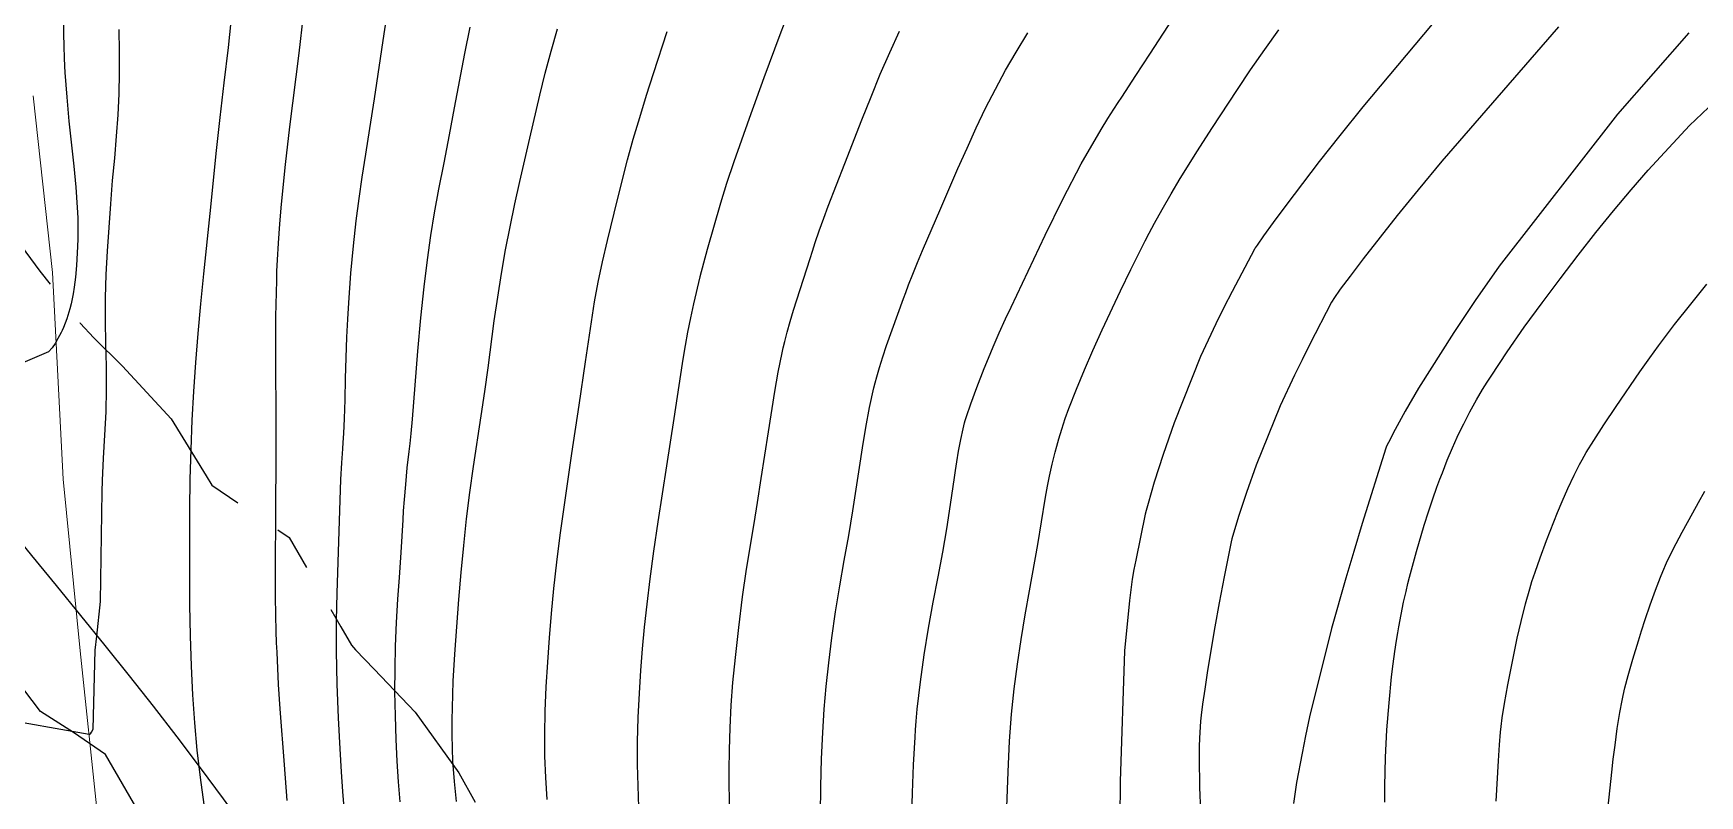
# Model space of a CAD drawing. Header units: millimetres. Extents: x 156921 to 159642, y 477538 to 479586.
# Drawn here: x 157465.52 to 157508.57, y 479331.98 to 479351.67 of the extents above; entities that cross this region are included whole.
import ezdxf

# ---------------------------------------------------------------- set-up
doc = ezdxf.new("R2010")
doc.units = ezdxf.units.MM
doc.header["$MEASUREMENT"] = 0
doc.linetypes.add('A-CENTR01', pattern=[2, 1.25, -0.25, 0.25, -0.25])
doc.linetypes.add('CONT', pattern=[2, 1, 1])
doc.layers.add('A0013115', color=16, linetype='Continuous', lineweight=0, transparency=0.6)
doc.layers.add('F0017111', color=94, linetype='Continuous', transparency=0.6)
doc.layers.add('F0017114', color=80, linetype='Continuous', transparency=0.6)
for name, color, linetype in [('V형측구', 132, 'H-DICHV00'), ('쌓기비탈면_녹지대', 140, 'Continuous'), ('용지경계', 222, 'Continuous')]:
    doc.layers.add(name, color=color, linetype=linetype)
doc.styles.get("Standard").update_dxf_attribs({"font": 'BAREUNDOTUMPRO1.TTF'})
doc.linetypes.add('H-DICHV00', pattern='A,1.1,[32,kosdic.shx,S=0.1,R=360,X=0,Y=0],-0.333333,["V",Standard,S=0.2,R=360,X=0,Y=-0.1],-0.216667', length=1.65)
doc.linetypes.add('H-DICHV01', pattern='A,0.9,[32,kosdic.shx,S=0.1,R=0,X=0,Y=0],-0.333333,["V1",Standard,S=0.2,R=360,X=0,Y=-0.1],-0.416667', length=1.65)

msp = doc.modelspace()

# ---------------------------------------------------------------- linework, layer by layer
at = {"layer": 'A0013115', "transparency": 33554521, "flags": 128}
msp.add_lwpolyline([(157465.519, 479350.056), (157466.019, 479345.496), (157466.294, 479340.158), (157466.732, 479335.723), (157467.171, 479331.551), (157468.281, 479327.194), (157471.156, 479316.613), (157472.161, 479312.095), (157472.942, 479307.749), (157473.551, 479303.513), (157473.857, 479298.15)], dxfattribs=at)
msp.add_lwpolyline([(157465.519, 479350.056), (157466.019, 479345.496), (157466.294, 479340.158), (157466.732, 479335.723), (157467.171, 479331.551), (157468.281, 479327.194), (157471.156, 479316.613), (157472.161, 479312.095), (157472.942, 479307.749), (157473.551, 479303.513), (157473.857, 479298.15)], dxfattribs=at)
at = {"layer": 'F0017111', "transparency": 33554521, "flags": 128}
for points in [[(157502.774, 479353.257), (157499.864, 479349.774), (157499.27, 479349.03), (157498.741, 479348.358), (157497.877, 479347.229), (157497.549, 479346.785), (157497.299, 479346.438), (157497.134, 479346.201), (157497.088, 479346.132), (157497.068, 479346.101), (157496.488, 479345.002), (157496.274, 479344.587), (157496.067, 479344.169), (157495.678, 479343.326), (157494.994, 479341.611), (157494.71, 479340.795), (157494.481, 479340.082), (157494.318, 479339.53), (157494.268, 479339.349), (157494.244, 479339.251), (157494.001, 479338.059), (157493.956, 479337.824), (157493.913, 479337.572), (157493.836, 479337.02), (157493.714, 479335.722), (157493.595, 479332.344), (157493.589, 479331.384)], [(157470.654, 479352.225), (157470.555, 479351.31), (157470.446, 479350.394), (157470.34, 479349.499), (157470.249, 479348.646), (157470.082, 479347.023), (157469.918, 479345.458), (157469.84, 479344.687), (157469.772, 479343.923), (157469.713, 479343.168), (157469.661, 479342.421), (157469.619, 479341.676), (157469.588, 479340.925), (157469.567, 479340.159), (157469.556, 479339.369), (157469.553, 479337.733), (157469.56, 479336.911), (157469.574, 479336.106), (157469.598, 479335.328), (157469.633, 479334.582), (157469.683, 479333.859), (157469.748, 479333.151), (157469.829, 479332.45), (157469.929, 479331.748)], [(157470.654, 479352.225), (157470.555, 479351.31), (157470.446, 479350.394), (157470.34, 479349.499), (157470.249, 479348.646), (157470.082, 479347.023), (157469.918, 479345.458), (157469.84, 479344.687), (157469.772, 479343.923), (157469.713, 479343.168), (157469.661, 479342.421), (157469.619, 479341.676), (157469.588, 479340.925), (157469.567, 479340.159), (157469.556, 479339.369), (157469.553, 479337.733), (157469.56, 479336.911), (157469.574, 479336.106), (157469.598, 479335.328), (157469.633, 479334.582), (157469.683, 479333.859), (157469.748, 479333.151), (157469.829, 479332.45), (157469.929, 479331.748)], [(157472.082, 479331.858), (157472.008, 479332.776), (157471.897, 479334.22), (157471.86, 479334.848), (157471.819, 479335.69), (157471.808, 479335.928), (157471.797, 479336.225), (157471.786, 479336.643), (157471.778, 479337.12), (157471.776, 479337.599), (157471.789, 479339.54), (157471.797, 479340.52), (157471.798, 479341.496), (157471.789, 479343.413), (157471.791, 479344.355), (157471.809, 479345.291), (157471.815, 479345.525), (157471.828, 479345.824), (157471.853, 479346.252), (157471.889, 479346.752), (157471.934, 479347.264), (157472.037, 479348.281), (157472.149, 479349.255), (157472.386, 479351.163), (157472.505, 479352.144)], [(157472.082, 479331.858), (157472.008, 479332.776), (157471.897, 479334.22), (157471.86, 479334.848), (157471.819, 479335.69), (157471.808, 479335.928), (157471.797, 479336.225), (157471.786, 479336.643), (157471.778, 479337.12), (157471.776, 479337.599), (157471.789, 479339.54), (157471.797, 479340.52), (157471.798, 479341.496), (157471.789, 479343.413), (157471.791, 479344.355), (157471.809, 479345.291), (157471.815, 479345.525), (157471.828, 479345.824), (157471.853, 479346.252), (157471.889, 479346.752), (157471.934, 479347.264), (157472.037, 479348.281), (157472.149, 479349.255), (157472.386, 479351.163), (157472.505, 479352.144)], [(157473.565, 479331.561), (157473.52, 479332.085), (157473.484, 479332.593), (157473.449, 479333.191), (157473.408, 479333.986), (157473.373, 479334.863), (157473.354, 479335.71), (157473.353, 479336.501), (157473.371, 479337.211), (157473.4, 479338.013), (157473.431, 479339.081), (157473.468, 479340.147), (157473.49, 479340.577), (157473.514, 479340.939), (157473.526, 479341.103), (157473.54, 479341.339), (157473.558, 479341.72), (157473.576, 479342.206), (157473.591, 479342.754), (157473.624, 479343.823), (157473.646, 479344.288), (157473.671, 479344.708), (157473.729, 479345.474), (157473.794, 479346.185), (157473.864, 479346.832), (157473.937, 479347.406), (157474.018, 479347.961), (157474.113, 479348.55), (157474.219, 479349.211), (157474.337, 479349.979), (157474.587, 479351.662), (157474.706, 479352.441)], [(157473.565, 479331.561), (157473.52, 479332.085), (157473.484, 479332.593), (157473.449, 479333.191), (157473.408, 479333.986), (157473.373, 479334.863), (157473.354, 479335.71), (157473.353, 479336.501), (157473.371, 479337.211), (157473.4, 479338.013), (157473.431, 479339.081), (157473.468, 479340.147), (157473.49, 479340.577), (157473.514, 479340.939), (157473.526, 479341.103), (157473.54, 479341.339), (157473.558, 479341.72), (157473.576, 479342.206), (157473.591, 479342.754), (157473.624, 479343.823), (157473.646, 479344.288), (157473.671, 479344.708), (157473.729, 479345.474), (157473.794, 479346.185), (157473.864, 479346.832), (157473.937, 479347.406), (157474.018, 479347.961), (157474.113, 479348.55), (157474.219, 479349.211), (157474.337, 479349.979), (157474.587, 479351.662), (157474.706, 479352.441)], [(157485.035, 479352.224), (157484.809, 479351.631), (157484.397, 479350.52), (157484.015, 479349.473), (157483.622, 479348.354), (157483.433, 479347.793), (157483.276, 479347.286), (157482.934, 479346.089), (157482.744, 479345.379), (157482.577, 479344.682), (157482.5, 479344.327), (157482.426, 479343.952), (157482.364, 479343.61), (157482.321, 479343.355), (157482.288, 479343.142), (157482.069, 479341.723), (157481.883, 479340.496), (157481.659, 479339.053), (157481.544, 479338.292), (157481.447, 479337.581), (157481.368, 479336.927), (157481.305, 479336.335), (157481.254, 479335.774), (157481.209, 479335.211), (157481.17, 479334.626), (157481.138, 479333.996), (157481.12, 479333.368), (157481.118, 479333.106), (157481.119, 479332.926), (157481.122, 479332.786), (157481.155, 479331.679)], [(157485.035, 479352.224), (157484.809, 479351.631), (157484.397, 479350.52), (157484.015, 479349.473), (157483.622, 479348.354), (157483.433, 479347.793), (157483.276, 479347.286), (157482.934, 479346.089), (157482.744, 479345.379), (157482.577, 479344.682), (157482.5, 479344.327), (157482.426, 479343.952), (157482.364, 479343.61), (157482.321, 479343.355), (157482.288, 479343.142), (157482.069, 479341.723), (157481.883, 479340.496), (157481.659, 479339.053), (157481.544, 479338.292), (157481.447, 479337.581), (157481.368, 479336.927), (157481.305, 479336.335), (157481.254, 479335.774), (157481.209, 479335.211), (157481.17, 479334.626), (157481.138, 479333.996), (157481.12, 479333.368), (157481.118, 479333.106), (157481.119, 479332.926), (157481.122, 479332.786), (157481.155, 479331.679)], [(157466.302, 479352.017), (157466.304, 479351.672), (157466.311, 479351.332), (157466.321, 479351.037), (157466.33, 479350.829), (157466.34, 479350.665), (157466.385, 479350.022), (157466.442, 479349.406), (157466.566, 479348.245), (157466.62, 479347.698), (157466.658, 479347.175), (157466.669, 479346.91), (157466.673, 479346.626), (157466.671, 479346.364), (157466.665, 479346.166), (157466.658, 479346), (157466.639, 479345.677), (157466.611, 479345.372), (157466.581, 479345.117), (157466.554, 479344.945), (157466.53, 479344.814), (157466.503, 479344.684), (157466.47, 479344.554), (157466.388, 479344.296), (157466.301, 479344.072), (157466.266, 479343.992), (157466.243, 479343.944), (157466.157, 479343.786), (157466.086, 479343.664), (157466.008, 479343.549), (157465.916, 479343.441), (157463.269, 479342.316)], [(157466.302, 479352.017), (157466.304, 479351.672), (157466.311, 479351.332), (157466.321, 479351.037), (157466.33, 479350.829), (157466.34, 479350.665), (157466.385, 479350.022), (157466.442, 479349.406), (157466.566, 479348.245), (157466.62, 479347.698), (157466.658, 479347.175), (157466.669, 479346.91), (157466.673, 479346.626), (157466.671, 479346.364), (157466.665, 479346.166), (157466.658, 479346), (157466.639, 479345.677), (157466.611, 479345.372), (157466.581, 479345.117), (157466.554, 479344.945), (157466.53, 479344.814), (157466.503, 479344.684), (157466.47, 479344.554), (157466.388, 479344.296), (157466.301, 479344.072), (157466.266, 479343.992), (157466.243, 479343.944), (157466.157, 479343.786), (157466.086, 479343.664), (157466.008, 479343.549), (157465.916, 479343.441), (157463.269, 479342.316)], [(157474.999, 479331.817), (157474.955, 479332.335), (157474.923, 479332.869), (157474.898, 479333.433), (157474.877, 479334.043), (157474.865, 479334.663), (157474.866, 479335.254), (157474.879, 479335.843), (157474.905, 479336.452), (157474.939, 479337.053), (157474.978, 479337.615), (157475.023, 479338.259), (157475.075, 479339.103), (157475.089, 479339.339), (157475.109, 479339.626), (157475.142, 479340.016), (157475.183, 479340.45), (157475.23, 479340.869), (157475.255, 479341.075), (157475.283, 479341.336), (157475.319, 479341.709), (157475.355, 479342.142), (157475.387, 479342.583), (157475.452, 479343.465), (157475.533, 479344.327), (157475.621, 479345.128), (157475.707, 479345.826), (157475.795, 479346.452), (157475.889, 479347.039), (157475.998, 479347.646), (157476.133, 479348.332), (157476.275, 479349.05), (157476.406, 479349.749), (157476.669, 479351.154), (157476.805, 479351.829)], [(157474.999, 479331.817), (157474.955, 479332.335), (157474.923, 479332.869), (157474.898, 479333.433), (157474.877, 479334.043), (157474.865, 479334.663), (157474.866, 479335.254), (157474.879, 479335.843), (157474.905, 479336.452), (157474.939, 479337.053), (157474.978, 479337.615), (157475.023, 479338.259), (157475.075, 479339.103), (157475.089, 479339.339), (157475.109, 479339.626), (157475.142, 479340.016), (157475.183, 479340.45), (157475.23, 479340.869), (157475.255, 479341.075), (157475.283, 479341.336), (157475.319, 479341.709), (157475.355, 479342.142), (157475.387, 479342.583), (157475.452, 479343.465), (157475.533, 479344.327), (157475.621, 479345.128), (157475.707, 479345.826), (157475.795, 479346.452), (157475.889, 479347.039), (157475.998, 479347.646), (157476.133, 479348.332), (157476.275, 479349.05), (157476.406, 479349.749), (157476.669, 479351.154), (157476.805, 479351.829)], [(157478.795, 479331.883), (157478.76, 479332.45), (157478.739, 479332.998), (157478.734, 479333.558), (157478.747, 479334.164), (157478.775, 479334.794), (157478.812, 479335.425), (157478.859, 479336.058), (157478.912, 479336.689), (157478.973, 479337.335), (157479.046, 479338.009), (157479.132, 479338.708), (157479.232, 479339.429), (157479.438, 479340.817), (157479.626, 479342.067), (157479.786, 479343.19), (157479.938, 479344.223), (157480.022, 479344.733), (157480.117, 479345.247), (157480.226, 479345.773), (157480.352, 479346.32), (157480.614, 479347.38), (157480.876, 479348.402), (157481.021, 479348.936), (157481.187, 479349.5), (157481.363, 479350.072), (157481.54, 479350.632), (157481.9, 479351.719)], [(157478.795, 479331.883), (157478.76, 479332.45), (157478.739, 479332.998), (157478.734, 479333.558), (157478.747, 479334.164), (157478.775, 479334.794), (157478.812, 479335.425), (157478.859, 479336.058), (157478.912, 479336.689), (157478.973, 479337.335), (157479.046, 479338.009), (157479.132, 479338.708), (157479.232, 479339.429), (157479.438, 479340.817), (157479.626, 479342.067), (157479.786, 479343.19), (157479.938, 479344.223), (157480.022, 479344.733), (157480.117, 479345.247), (157480.226, 479345.773), (157480.352, 479346.32), (157480.614, 479347.38), (157480.876, 479348.402), (157481.021, 479348.936), (157481.187, 479349.5), (157481.363, 479350.072), (157481.54, 479350.632), (157481.9, 479351.719)], [(157483.511, 479331.526), (157483.502, 479332.627), (157483.503, 479333.167), (157483.521, 479333.734), (157483.553, 479334.317), (157483.597, 479334.903), (157483.659, 479335.552), (157483.745, 479336.325), (157483.846, 479337.118), (157483.949, 479337.831), (157484.142, 479339.01), (157484.231, 479339.555), (157484.328, 479340.176), (157484.512, 479341.378), (157484.676, 479342.417), (157484.763, 479342.916), (157484.866, 479343.423), (157484.894, 479343.55), (157484.933, 479343.714), (157484.996, 479343.952), (157485.076, 479344.231), (157485.164, 479344.519), (157485.588, 479345.857), (157485.647, 479346.046), (157485.72, 479346.271), (157485.823, 479346.571), (157485.941, 479346.899), (157486.057, 479347.207), (157486.49, 479348.314), (157486.929, 479349.435), (157487.167, 479350.037), (157487.403, 479350.619), (157487.645, 479351.182), (157487.901, 479351.727)], [(157485.857, 479331.495), (157485.867, 479332.213), (157485.887, 479332.929), (157485.916, 479333.608), (157485.955, 479334.214), (157486.006, 479334.799), (157486.071, 479335.414), (157486.151, 479336.058), (157486.249, 479336.726), (157486.359, 479337.399), (157486.473, 479338.058), (157486.586, 479338.703), (157486.691, 479339.334), (157486.865, 479340.46), (157486.942, 479340.968), (157487.029, 479341.487), (157487.126, 479342.007), (157487.238, 479342.515), (157487.268, 479342.641), (157487.311, 479342.803), (157487.38, 479343.039), (157487.467, 479343.317), (157487.565, 479343.605), (157488.001, 479344.823), (157488.059, 479344.981), (157488.132, 479345.177), (157488.239, 479345.449), (157488.364, 479345.757), (157488.493, 479346.061), (157488.966, 479347.155), (157489.409, 479348.179), (157489.643, 479348.71), (157489.879, 479349.23), (157490.122, 479349.739), (157490.376, 479350.235), (157490.64, 479350.719), (157490.911, 479351.19), (157491.213, 479351.688)], [(157485.857, 479331.495), (157485.867, 479332.213), (157485.887, 479332.929), (157485.916, 479333.608), (157485.955, 479334.214), (157486.006, 479334.799), (157486.071, 479335.414), (157486.151, 479336.058), (157486.249, 479336.726), (157486.359, 479337.399), (157486.473, 479338.058), (157486.586, 479338.703), (157486.691, 479339.334), (157486.865, 479340.46), (157486.942, 479340.968), (157487.029, 479341.487), (157487.126, 479342.007), (157487.238, 479342.515), (157487.268, 479342.641), (157487.311, 479342.803), (157487.38, 479343.039), (157487.467, 479343.317), (157487.565, 479343.605), (157488.001, 479344.823), (157488.059, 479344.981), (157488.132, 479345.177), (157488.239, 479345.449), (157488.364, 479345.757), (157488.493, 479346.061), (157488.966, 479347.155), (157489.409, 479348.179), (157489.643, 479348.71), (157489.879, 479349.23), (157490.122, 479349.739), (157490.376, 479350.235), (157490.64, 479350.719), (157490.911, 479351.19), (157491.213, 479351.688)], [(157490.67, 479331.682), (157490.702, 479332.598), (157490.742, 479333.385), (157490.793, 479334.085), (157490.861, 479334.74), (157490.943, 479335.375), (157491.04, 479336.015), (157491.146, 479336.65), (157491.257, 479337.27), (157491.47, 479338.466), (157491.661, 479339.639), (157491.685, 479339.786), (157491.718, 479339.973), (157491.772, 479340.237), (157491.84, 479340.542), (157491.918, 479340.852), (157491.959, 479341.008), (157492.012, 479341.195), (157492.089, 479341.446), (157492.18, 479341.721), (157492.275, 479341.98), (157492.472, 479342.482), (157492.675, 479342.978), (157492.893, 479343.483), (157493.134, 479344.012), (157493.605, 479345.02), (157493.875, 479345.576), (157494.246, 479346.31), (157494.351, 479346.515), (157494.487, 479346.77), (157494.682, 479347.124), (157494.912, 479347.524), (157495.149, 479347.921), (157495.593, 479348.639), (157495.964, 479349.216), (157496.627, 479350.221), (157496.969, 479350.729), (157497.334, 479351.255), (157497.7, 479351.768)], [(157490.67, 479331.682), (157490.702, 479332.598), (157490.742, 479333.385), (157490.793, 479334.085), (157490.861, 479334.74), (157490.943, 479335.375), (157491.04, 479336.015), (157491.146, 479336.65), (157491.257, 479337.27), (157491.47, 479338.466), (157491.661, 479339.639), (157491.685, 479339.786), (157491.718, 479339.973), (157491.772, 479340.237), (157491.84, 479340.542), (157491.918, 479340.852), (157491.959, 479341.008), (157492.012, 479341.195), (157492.089, 479341.446), (157492.18, 479341.721), (157492.275, 479341.98), (157492.472, 479342.482), (157492.675, 479342.978), (157492.893, 479343.483), (157493.134, 479344.012), (157493.605, 479345.02), (157493.875, 479345.576), (157494.246, 479346.31), (157494.351, 479346.515), (157494.487, 479346.77), (157494.682, 479347.124), (157494.912, 479347.524), (157495.149, 479347.921), (157495.593, 479348.639), (157495.964, 479349.216), (157496.627, 479350.221), (157496.969, 479350.729), (157497.334, 479351.255), (157497.7, 479351.768)], [(157504.92, 479351.843), (157501.909, 479348.374), (157501.299, 479347.634), (157500.757, 479346.966), (157499.874, 479345.845), (157499.54, 479345.404), (157499.286, 479345.06), (157499.12, 479344.826), (157499.074, 479344.757), (157499.054, 479344.726), (157498.5, 479343.645), (157498.296, 479343.241), (157498.1, 479342.839), (157497.736, 479342.049), (157497.112, 479340.515), (157496.861, 479339.814), (157496.663, 479339.215), (157496.525, 479338.761), (157496.484, 479338.615), (157496.464, 479338.537), (157496.285, 479337.633), (157496.156, 479336.964), (157496.041, 479336.338), (157495.853, 479335.211), (157495.782, 479334.732), (157495.728, 479334.34), (157495.692, 479334.056), (157495.676, 479333.902), (157495.647, 479333.46), (157495.639, 479333.248), (157495.636, 479332.965), (157495.649, 479332.186), (157495.749, 479329.778)], [(157508.292, 479351.69), (157506.444, 479349.582), (157503.391, 479345.662), (157502.768, 479344.767), (157502.214, 479343.942), (157501.308, 479342.504), (157500.963, 479341.914), (157500.701, 479341.44), (157500.528, 479341.106), (157500.48, 479341.005), (157500.459, 479340.956), (157499.853, 479339.01), (157499.633, 479338.291), (157499.426, 479337.599), (157499.057, 479336.297), (157498.492, 479334.015), (157498.387, 479333.521), (157498.296, 479333.074), (157498.158, 479332.316), (157498.109, 479332.015), (157498.075, 479331.778)], [(157503.316, 479331.836), (157503.368, 479332.88), (157503.396, 479333.288), (157503.424, 479333.62), (157503.439, 479333.768), (157503.469, 479333.989), (157503.528, 479334.36), (157503.614, 479334.844), (157503.722, 479335.403), (157503.782, 479335.701), (157503.855, 479336.045), (157503.956, 479336.48), (157504.07, 479336.932), (157504.181, 479337.326), (157504.236, 479337.509), (157504.316, 479337.754), (157504.445, 479338.122), (157504.611, 479338.57), (157504.8, 479339.05), (157504.9, 479339.298), (157505.016, 479339.577), (157505.166, 479339.917), (157505.323, 479340.257), (157505.464, 479340.535), (157505.531, 479340.658), (157505.639, 479340.844), (157505.833, 479341.155), (157506.095, 479341.562), (157506.408, 479342.034), (157507.021, 479342.929), (157507.279, 479343.292), (157507.504, 479343.599), (157507.921, 479344.148), (157508.338, 479344.679), (157508.751, 479345.189)], [(157506.181, 479331.455), (157506.301, 479332.588), (157506.338, 479332.92), (157506.383, 479333.285), (157506.441, 479333.715), (157506.504, 479334.127), (157506.563, 479334.438), (157506.591, 479334.568), (157506.639, 479334.763), (157506.726, 479335.085), (157506.845, 479335.503), (157506.99, 479335.983), (157507.068, 479336.239), (157507.162, 479336.534), (157507.288, 479336.905), (157507.425, 479337.288), (157507.554, 479337.62), (157507.616, 479337.773), (157507.715, 479337.993), (157507.888, 479338.343), (157508.118, 479338.787), (157508.389, 479339.287), (157508.536, 479339.55), (157508.704, 479339.845)]]:
    msp.add_lwpolyline(points, dxfattribs=at)
at = {"layer": 'F0017114', "transparency": 33554521, "flags": 128}
for points in [[(157488.191, 479330.599), (157488.236, 479332.052), (157488.264, 479332.771), (157488.303, 479333.494), (157488.314, 479333.676), (157488.331, 479333.901), (157488.359, 479334.214), (157488.396, 479334.57), (157488.438, 479334.923), (157488.534, 479335.621), (157488.645, 479336.305), (157488.766, 479336.976), (157488.893, 479337.633), (157489.015, 479338.267), (157489.118, 479338.872), (157489.215, 479339.499), (157489.316, 479340.198), (157489.342, 479340.382), (157489.376, 479340.599), (157489.424, 479340.88), (157489.481, 479341.18), (157489.541, 479341.453), (157489.578, 479341.615), (157489.594, 479341.671), (157489.628, 479341.777), (157489.738, 479342.103), (157489.893, 479342.527), (157490.087, 479343.017), (157490.194, 479343.279), (157490.317, 479343.574), (157490.473, 479343.936), (157490.636, 479344.3), (157490.78, 479344.599), (157491.22, 479345.53), (157491.661, 479346.461), (157492.115, 479347.386), (157492.594, 479348.298), (157493.109, 479349.19), (157493.28, 479349.469), (157493.433, 479349.714), (157493.546, 479349.888), (157493.638, 479350.027), (157494.005, 479350.581), (157494.364, 479351.134), (157495.071, 479352.22)], [(157464.524, 479333.995), (157466.965, 479333.571), (157466.98, 479333.571), (157466.996, 479333.576), (157467.026, 479333.617), (157467.067, 479333.698), (157467.122, 479335.735), (157467.165, 479336.097), (157467.258, 479336.999), (157467.303, 479339.836), (157467.31, 479340.119), (157467.336, 479340.699), (157467.371, 479341.293), (157467.402, 479341.891), (157467.414, 479342.484), (157467.411, 479343.073), (157467.396, 479343.66), (157467.384, 479344.248), (157467.388, 479344.84), (157467.408, 479345.439), (157467.441, 479346.046), (157467.525, 479347.267), (157467.572, 479347.868), (157467.625, 479348.451), (157467.675, 479349.017), (157467.712, 479349.566), (157467.737, 479350.108), (157467.749, 479350.655), (157467.749, 479351.208), (157467.736, 479351.769)], [(157476.456, 479331.827), (157476.418, 479332.173), (157476.401, 479332.346), (157476.383, 479332.562), (157476.364, 479332.865), (157476.349, 479333.21), (157476.342, 479333.554), (157476.341, 479333.727), (157476.342, 479333.942), (157476.347, 479334.245), (157476.357, 479334.591), (157476.372, 479334.938), (157476.411, 479335.636), (157476.46, 479336.341), (157476.516, 479337.047), (157476.576, 479337.746), (157476.642, 479338.439), (157476.715, 479339.127), (157476.797, 479339.809), (157476.893, 479340.484), (157477.094, 479341.79), (157477.188, 479342.419), (157477.271, 479343.034), (157477.431, 479344.25), (157477.518, 479344.858), (157477.615, 479345.469), (157477.721, 479346.076), (157477.837, 479346.678), (157477.96, 479347.269), (157478.088, 479347.842), (157478.346, 479348.961), (157478.605, 479350.076), (157478.745, 479350.643), (157478.898, 479351.216), (157479.062, 479351.791)], [(157500.433, 479331.81), (157500.433, 479332.042), (157500.436, 479332.228), (157500.454, 479332.963), (157500.491, 479333.681), (157500.544, 479334.378), (157500.611, 479335.052), (157500.651, 479335.382), (157500.695, 479335.707), (157500.736, 479335.988), (157500.769, 479336.186), (157500.796, 479336.343), (157500.855, 479336.658), (157500.92, 479336.976), (157500.983, 479337.257), (157501.032, 479337.459), (157501.073, 479337.621), (157501.253, 479338.283), (157501.456, 479338.966), (157501.566, 479339.31), (157501.68, 479339.651), (157501.783, 479339.945), (157501.859, 479340.154), (157501.922, 479340.319), (157502.05, 479340.646), (157502.185, 479340.966), (157502.308, 479341.243), (157502.4, 479341.437), (157502.476, 479341.589), (157502.634, 479341.895), (157502.804, 479342.202), (157502.961, 479342.471), (157503.08, 479342.664), (157503.181, 479342.818), (157503.595, 479343.442), (157504.038, 479344.079), (157504.498, 479344.714), (157504.961, 479345.335), (157505.426, 479345.94), (157505.888, 479346.524), (157506.347, 479347.087), (157506.801, 479347.628), (157507.24, 479348.142), (157508.31, 479349.295), (157509.45, 479350.38)]]:
    msp.add_lwpolyline(points, dxfattribs=at)
at = {"layer": 'V형측구', "color": 9, "linetype": 'H-DICHV01', "ltscale": 10, "flags": 128}
msp.add_lwpolyline([(157495.561, 479301.197), (157494.593, 479301.448), (157493.625, 479301.7), (157492.659, 479301.958), (157491.697, 479302.23), (157490.744, 479302.532), (157489.817, 479302.905), (157488.978, 479303.444), (157488.291, 479304.169), (157487.683, 479304.963), (157487.1, 479305.776), (157486.524, 479306.593), (157485.951, 479307.413), (157485.382, 479308.234), (157484.815, 479309.059), (157484.253, 479309.886), (157483.695, 479310.715), (157483.14, 479311.547), (157482.59, 479312.382), (157482.044, 479313.221), (157481.503, 479314.062), (157480.967, 479314.906), (157480.437, 479315.753), (157479.912, 479316.605), (157479.393, 479317.459), (157478.879, 479318.317), (157478.369, 479319.177), (157477.862, 479320.039), (157477.356, 479320.902), (157476.851, 479321.765), (157476.346, 479322.628), (157475.839, 479323.49), (157475.33, 479324.351), (157474.817, 479325.209), (157474.299, 479326.064), (157473.775, 479326.916), (157473.243, 479327.763), (157472.703, 479328.605), (157472.153, 479329.44), (157471.591, 479330.267), (157471.018, 479331.087), (157470.434, 479331.898), (157469.839, 479332.702), (157469.236, 479333.499), (157468.624, 479334.291), (157468.006, 479335.076), (157467.381, 479335.858), (157466.753, 479336.635), (157466.121, 479337.41), (157465.487, 479338.184), (157464.854, 479338.958), (157464.223, 479339.734), (157463.597, 479340.514), (157462.977, 479341.298), (157462.362, 479342.086), (157461.748, 479342.876), (157461.136, 479343.667), (157460.521, 479344.455), (157459.899, 479345.238), (157459.265, 479346.011), (157458.61, 479346.767), (157457.923, 479347.494), (157457.186, 479348.169), (157456.384, 479348.765), (157455.515, 479349.258)], dxfattribs=at)
at = {"layer": '쌓기비탈면_녹지대', "color": 9, "linetype": 'CONT', "flags": 128}
msp.add_lwpolyline([(157489.914, 479299.068), (157489.143, 479299.704), (157488.372, 479300.341), (157487.692, 479301.089), (157487.048, 479301.879), (157486.406, 479302.673), (157485.792, 479303.499), (157485.192, 479304.344), (157484.582, 479305.175), (157483.998, 479306.038), (157483.408, 479306.895), (157482.825, 479307.76), (157482.233, 479308.613), (157481.647, 479309.474), (157481.062, 479310.337), (157480.471, 479311.192), (157479.877, 479312.043), (157479.28, 479312.891), (157478.683, 479313.738), (157478.096, 479314.598), (157477.535, 479315.489), (157476.983, 479316.391), (157476.44, 479317.304), (157475.898, 479318.219), (157475.356, 479319.133), (157474.816, 479320.05), (157474.456, 479321.185), (157474.127, 479322.357), (157473.607, 479323.298), (157473.089, 479324.242), (157472.585, 479325.202), (157472.118, 479326.208), (157471.618, 479327.173), (157471.096, 479328.111), (157470.494, 479328.953), (157469.798, 479329.681), (157469.096, 479330.402), (157468.459, 479331.2), (157467.924, 479332.123), (157467.389, 479333.045), (157466.557, 479333.609), (157465.71, 479334.154), (157465.085, 479334.968), (157464.532, 479335.869), (157463.979, 479336.769), (157463.295, 479337.512), (157462.582, 479338.218), (157461.892, 479338.954), (157461.27, 479339.772), (157460.637, 479340.575), (157460.024, 479341.404), (157459.406, 479342.225), (157458.814, 479343.079), (157458.392, 479344.14), (157457.839, 479345.041), (157457.217, 479345.857), (157456.593, 479346.673), (157455.773, 479347.25), (157454.928, 479347.797), (157454.084, 479348.346), (157452.95, 479348.543), (157451.762, 479348.674), (157450.57, 479348.801), (157449.415, 479348.972), (157448.294, 479349.184), (157447.137, 479349.353), (157445.958, 479349.497), (157444.735, 479349.585), (157443.466, 479349.619), (157442.198, 479349.654), (157439.909, 479348.451), (157438.807, 479348.687), (157437.742, 479348.968), (157436.706, 479349.283), (157435.71, 479349.646), (157434.713, 479350.01), (157433.737, 479350.399), (157432.774, 479350.803), (157431.816, 479351.213), (157430.865, 479351.631), (157429.914, 479352.051), (157428.965, 479352.471), (157428.014, 479352.89), (157427.06, 479353.305), (157426.098, 479353.711), (157425.107, 479354.081), (157424.093, 479354.423), (157423.071, 479354.756), (157422.045, 479355.083), (157421.27, 479355.715), (157420.498, 479356.352), (157419.727, 479356.988), (157418.96, 479357.63), (157418.193, 479358.271), (157417.426, 479358.913), (157416.655, 479359.55), (157415.883, 479360.186), (157415.112, 479360.823), (157414.341, 479361.459), (157413.57, 479362.096), (157412.798, 479362.732)], dxfattribs=at)
at = {"layer": '용지경계', "linetype": 'A-CENTR01', "ltscale": 5, "flags": 128}
msp.add_lwpolyline([(157361.776, 479485.808), (157361.749, 479485.465), (157360.985, 479482.495), (157358.572, 479479.203), (157356.048, 479477.333), (157352.763, 479475.99), (157351.789, 479475.632), (157350.782, 479475.272), (157349.771, 479474.921), (157348.757, 479474.579), (157347.74, 479474.246), (157346.721, 479473.923), (157346.046, 479473.716), (157345.852, 479473.636), (157344.487, 479472.841), (157342.481, 479472.35), (157340.541, 479471.901), (157342.106, 479469.645), (157343.984, 479466.645), (157344.053, 479461.624), (157343.075, 479458.87), (157343.049, 479458.571), (157343.095, 479457.706), (157343.175, 479456.605), (157343.324, 479455.411), (157343.461, 479453.91), (157343.531, 479452.482), (157344.222, 479451.445), (157345.609, 479450.477), (157347.875, 479448.382), (157349.144, 479447.208), (157355.929, 479440.8), (157356.687, 479439.899), (157357.348, 479439.025), (157357.896, 479438.096), (157358.061, 479437.764), (157358.256, 479437.373), (157358.55, 479436.699), (157358.806, 479436.001), (157358.847, 479435.866), (157358.921, 479435.716), (157358.998, 479435.559), (157359.078, 479435.41), (157359.211, 479435.162), (157359.343, 479434.918), (157359.472, 479434.677), (157359.6, 479434.438), (157359.727, 479434.201), (157359.854, 479433.964), (157359.937, 479433.81), (157360.016, 479433.673), (157360.142, 479433.454), (157360.28, 479433.216), (157360.42, 479432.974), (157360.46, 479432.905), (157360.532, 479432.845), (157361.33, 479432.173), (157362.148, 479431.47), (157362.938, 479430.774), (157363.692, 479430.106), (157364.437, 479429.447), (157365.179, 479428.792), (157365.92, 479428.14), (157366.664, 479427.488), (157367.407, 479426.84), (157368.151, 479426.193), (157368.898, 479425.547), (157369.645, 479424.902), (157370.415, 479424.241), (157371.22, 479423.54), (157372.056, 479422.793), (157372.871, 479422.034), (157373.627, 479421.314), (157374.351, 479420.623), (157375.075, 479419.934), (157375.8, 479419.244), (157376.526, 479418.552), (157377.268, 479417.847), (157378.026, 479417.116), (157378.789, 479416.368), (157379.548, 479415.61), (157380.299, 479414.844), (157381.049, 479414.067), (157381.8, 479413.268), (157382.209, 479412.822), (157382.635, 479412.342), (157383.379, 479411.464), (157384.092, 479410.595), (157384.799, 479409.709), (157385.496, 479408.802), (157386.177, 479407.886), (157386.834, 479406.973), (157387.496, 479406.031), (157388.123, 479405.098), (157388.721, 479404.205), (157389.312, 479403.309), (157389.895, 479402.422), (157390.601, 479401.342), (157391.367, 479399.979), (157391.969, 479398.696), (157392.319, 479397.919), (157392.458, 479397.672), (157392.734, 479397.309), (157393.195, 479396.734), (157393.7, 479396.17), (157394.314, 479395.51), (157395.014, 479394.773), (157395.734, 479393.995), (157396.441, 479393.23), (157397.284, 479392.301), (157398.268, 479391.075), (157399.095, 479389.812), (157399.734, 479388.757), (157400.314, 479387.767), (157400.893, 479386.757), (157401.48, 479385.69), (157402.053, 479384.589), (157402.605, 479383.469), (157403.972, 479380.543), (157403.812, 479379.342), (157404.2, 479379.022), (157404.817, 479378.513), (157405.811, 479378.432), (157408.243, 479376.654), (157409.217, 479375.926), (157410.17, 479375.134), (157411.008, 479374.415), (157411.808, 479373.709), (157412.58, 479373.021), (157413.345, 479372.333), (157414.095, 479371.653), (157414.843, 479370.977), (157415.605, 479370.283), (157416.376, 479369.573), (157418.177, 479367.89), (157418.497, 479367.495), (157419.059, 479366.928), (157419.83, 479366.291), (157420.601, 479365.655), (157421.391, 479365.003), (157422.176, 479364.346), (157422.943, 479363.705), (157423.692, 479363.078), (157424.445, 479362.457), (157424.938, 479362.05), (157425.785, 479361.774), (157426.941, 479361.385), (157428.176, 479360.923), (157429.308, 479360.446), (157430.315, 479360.008), (157431.285, 479359.58), (157432.235, 479359.16), (157433.177, 479358.744), (157434.094, 479358.341), (157434.997, 479357.954), (157435.877, 479357.585), (157436.7, 479357.257), (157437.601, 479356.929), (157438.418, 479356.63), (157438.517, 479356.6), (157440.053, 479357.407), (157443.147, 479357.322), (157444.571, 479357.285), (157446.124, 479357.172), (157447.556, 479356.998), (157448.943, 479356.796), (157450.071, 479356.582), (157450.946, 479356.452), (157452.007, 479356.339), (157453.424, 479356.183), (157456.19, 479355.703), (157458.231, 479354.374), (157459.181, 479353.759), (157460.99, 479352.486), (157462.272, 479350.812), (157463.112, 479349.709), (157464.165, 479347.993), (157464.515, 479347.115), (157464.573, 479347.031), (157465.125, 479346.297), (157465.692, 479345.531), (157466.298, 479344.762), (157466.737, 479344.183), (157467.09, 479343.808), (157467.826, 479343.079), (157469.08, 479341.718), (157469.988, 479340.239), (157470.132, 479340.004), (157472.133, 479338.646), (157473.47, 479336.341), (157473.744, 479335.868), (157473.843, 479335.745), (157474.327, 479335.248), (157475.39, 479334.136), (157476.511, 479332.567), (157477.276, 479331.193), (157477.895, 479329.998), (157478.353, 479329.011), (157478.748, 479328.26), (157479.23, 479327.381), (157480.138, 479325.737), (157480.655, 479323.896), (157480.741, 479323.626), (157480.874, 479323.399), (157481.411, 479322.494), (157481.95, 479321.584), (157482.469, 479320.712), (157482.973, 479319.888), (157483.441, 479319.145), (157483.927, 479318.433), (157484.494, 479317.629), (157485.101, 479316.767), (157485.712, 479315.891), (157486.33, 479314.998), (157486.93, 479314.113), (157487.493, 479313.284), (157488.094, 479312.419), (157488.686, 479311.541), (157489.271, 479310.69), (157489.795, 479309.916), (157490.359, 479309.147), (157490.946, 479308.32), (157491.431, 479307.669), (157491.974, 479306.996), (157492.175, 479306.75), (157493.401, 479306.247), (157495.815, 479305.861), (157497.502, 479305.719), (157500.022, 479304.957), (157501.69, 479303.991), (157502.454, 479303.519), (157503.065, 479303.191), (157503.835, 479302.809), (157504.712, 479302.391), (157505.761, 479301.892), (157506.985, 479301.251), (157508.255, 479300.479), (157509.501, 479299.593), (157510.654, 479298.628), (157511.738, 479297.593), (157512.857, 479296.349), (157514.014, 479294.726), (157515.147, 479292.437), (157515.756, 479289.502), (157517.744, 479289.019), (157517.751, 479289.018), (157518.64, 479288.835), (157519.486, 479288.676), (157520.256, 479288.582), (157520.891, 479288.539), (157521.421, 479288.564), (157522.775, 479288.79), (157524.863, 479288.981), (157526.609, 479288.927), (157527.917, 479288.866), (157529.186, 479288.805), (157530.473, 479288.737), (157531.801, 479288.656), (157533.13, 479288.55), (157533.907, 479288.478), (157534.604, 479288.508), (157536.269, 479288.661), (157538.703, 479288.582), (157540.695, 479288.09), (157541.968, 479287.695), (157543.075, 479287.336), (157544.228, 479286.946), (157545.448, 479286.492), (157546.561, 479286.027), (157547.536, 479285.613), (157548.443, 479285.229), (157548.859, 479285.06), (157552.453, 479285.104), (157553.251, 479284.941), (157554.553, 479284.588), (157555.616, 479284.292), (157556.669, 479284.004), (157557.603, 479283.746), (157558.595, 479283.514), (157560.168, 479283.127), (157562.366, 479282.262), (157563.321, 479281.59), (157563.357, 479281.599), (157565.528, 479281.71), (157567.697, 479281.711), (157569.57, 479281.339), (157571.08, 479281.002), (157572.965, 479280.384), (157574.683, 479279.494), (157575.839, 479278.742), (157576.634, 479278.216), (157577.34, 479277.773), (157578, 479277.383), (157578.603, 479277.061), (157579.285, 479276.744), (157580.085, 479276.397), (157581.087, 479275.988), (157582.404, 479275.402), (157583.597, 479274.747), (157584.52, 479274.224), (157585.391, 479273.732), (157586.248, 479273.251), (157587.088, 479272.788), (157587.957, 479272.306), (157588.822, 479271.823), (157589.69, 479271.336), (157590.579, 479270.831), (157591.532, 479270.278), (157592.585, 479269.627), (157593.664, 479268.883), (157594.666, 479268.116), (157595.552, 479267.384), (157596.41, 479266.648), (157597.271, 479265.863), (157598.061, 479265.1), (157598.787, 479264.384), (157599.519, 479263.654), (157600.265, 479262.888), (157600.979, 479262.132), (157601.382, 479261.7), (157601.668, 479261.393), (157602.36, 479260.644), (157603.057, 479259.875), (157603.544, 479259.328), (157603.917, 479258.968), (157604.407, 479258.541), (157604.923, 479258.126), (157605.47, 479257.726), (157606.276, 479257.177), (157607.201, 479256.494), (157607.618, 479256.147), (157608.745, 479255.098), (157609.789, 479253.89), (157610.587, 479252.828), (157611.54, 479251.483), (157613.11, 479248.315), (157612.8, 479244.208), (157612.398, 479242.269), (157612.394, 479241.939), (157612.509, 479241.225), (157612.662, 479240.273), (157612.862, 479239.535), (157613.178, 479238.472), (157613.544, 479237.243), (157613.936, 479235.799), (157614.251, 479234.324), (157614.55, 479232.851), (157614.595, 479232.555), (157614.661, 479232.462), (157615.532, 479231.208), (157616.36, 479229.565), (157616.743, 479228.639), (157616.915, 479228.209), (157617.363, 479227.105), (157618.087, 479225.208), (157618.453, 479222.545), (157618.444, 479220.465), (157618.454, 479219.767), (157618.53, 479219.479), (157618.868, 479218.335), (157619.239, 479216.979), (157619.626, 479215.416), (157620.016, 479213.172), (157619.966, 479210.266), (157619.723, 479208.845), (157619.952, 479208.032), (157620.324, 479206.617), (157620.518, 479205.756), (157621.348, 479205.575), (157624.999, 479204.926), (157625.119, 479204.927), (157627.869, 479201.062), (157628.257, 479200.514), (157628.642, 479200.087), (157629.546, 479199.109), (157630.393, 479197.983), (157631.031, 479197.137), (157631.987, 479195.865), (157633.507, 479196.402), (157636.704, 479195.429), (157637.687, 479195.131), (157638.668, 479194.839), (157639.638, 479194.552), (157640.582, 479194.281), (157641.466, 479194.039), (157642.31, 479193.832), (157643.214, 479193.638), (157644.203, 479193.442), (157645.049, 479193.279), (157645.584, 479193.209), (157645.828, 479193.203), (157646.919, 479193.353), (157649.296, 479193.456), (157651.326, 479193.073), (157652.576, 479192.775), (157653.693, 479192.491), (157654.798, 479192.197), (157655.961, 479191.871), (157657.197, 479191.482), (157658.353, 479191.067), (157659.393, 479190.674), (157660.409, 479190.281), (157661.415, 479189.88), (157662.39, 479189.484), (157663.342, 479189.095), (157664.286, 479188.709), (157665.262, 479188.311), (157666.318, 479187.867), (157667.392, 479187.383), (157668.375, 479186.915), (157669.224, 479186.509), (157671.952, 479186.331), (157674.196, 479185.444), (157675.397, 479184.855), (157676.379, 479184.359), (157677.298, 479183.882), (157678.144, 479183.448), (157678.313, 479183.364), (157678.971, 479183.042), (157679.885, 479182.599), (157680.902, 479182.097), (157681.977, 479181.525), (157683.006, 479180.933), (157683.972, 479180.347), (157684.95, 479179.731), (157685.91, 479179.084), (157686.793, 479178.466), (157687.648, 479177.856), (157688.514, 479177.225), (157689.366, 479176.585), (157690.192, 479175.953), (157691.029, 479175.304), (157691.854, 479174.644), (157692.651, 479174), (157693.434, 479173.359), (157694.204, 479172.727), (157694.97, 479172.098), (157695.745, 479171.459), (157696.531, 479170.807), (157697.306, 479170.156), (157698.043, 479169.535), (157698.749, 479168.95), (157699.46, 479168.374), (157700.207, 479167.781), (157700.971, 479167.175), (157701.738, 479166.569), (157702.512, 479165.957), (157703.318, 479165.321), (157704.125, 479164.669), (157704.898, 479164.04), (157705.68, 479163.404), (157706.525, 479162.708), (157707.338, 479162.005), (157708.094, 479161.351), (157708.865, 479160.681), (157709.608, 479160.026), (157710.257, 479159.461), (157710.872, 479158.959), (157711.471, 479158.493), (157711.961, 479158.144), (157712.496, 479157.815), (157713.235, 479157.395), (157714.074, 479156.926), (157714.931, 479156.449), (157715.779, 479155.978), (157716.59, 479155.534), (157717.212, 479155.205), (157717.257, 479155.184), (157717.284, 479155.178), (157718.177, 479155.07), (157719.599, 479154.854), (157720.874, 479154.574), (157722.061, 479154.311), (157723.213, 479154.007), (157724.206, 479153.745), (157725.099, 479153.516), (157726.033, 479153.307), (157726.91, 479153.111), (157727.719, 479152.97), (157728.533, 479152.853), (157729.246, 479152.787), (157729.749, 479152.775), (157730.081, 479152.807), (157730.215, 479152.834), (157730.495, 479152.947), (157732.475, 479154.267), (157735.982, 479155.684), (157738.812, 479155.653), (157740.247, 479155.521), (157741.47, 479155.386), (157742.703, 479155.22), (157743.892, 479155.029), (157745.15, 479154.807), (157746.659, 479154.464)], dxfattribs=at)

doc.saveas('drawing.dxf')
